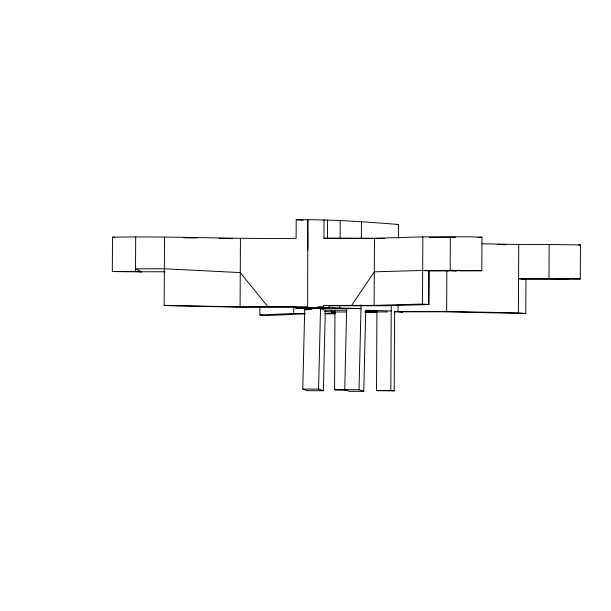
<?xml version="1.0" encoding="UTF-8"?>
<svg xmlns="http://www.w3.org/2000/svg" width="611" height="611" viewBox="0 0 611 611"><rect width="100%" height="100%" fill="white"/><g stroke="black" fill="none" stroke-linecap="round" stroke-linejoin="round"><path stroke-width="0.92" d="M346.521 311.961L331.269 311.969L331.277 310.128M267.939 306.806L240.26 272.59L164.359 268.771L135.52 268.794L141.653 271.887L112.325 271.528L112.5 237.175C173.7 236.113 234.899 239.222 296.106 238.313L296.198 219.708C330.352 219.395 364.446 221.724 398.479 224.474L398.41 238.427M141.653 271.887L135.505 271.399L135.688 237.037M296.243 307.127L237.725 307.173L164.168 305.492L164.527 237.022M307.936 249.991L307.791 219.677L307.631 308.005L307.639 306.775L240.085 306.821L240.444 238.351M305.279 313.833L266.709 315.551L259.866 315.001L259.904 307.394M259.866 315.001L293.7 313.496L293.731 306.844M295.793 306.783L295.785 308.013L311.671 309.273L304.767 309.853M307.524 307.99L307.639 306.775M384.258 238.511L323.937 238.275L324.036 219.662M327.435 238.55L327.534 219.945M329.054 307.967L295.785 308.013L329.054 307.967L329.062 305.431L374.123 305.401L422.484 304.041L428.922 304.538L429.105 270.482M346.338 390.062L334.553 389.795L334.965 311.045L331.269 311.969M391.231 311.007L365.729 310.197L363.766 391.323L359.024 389.719L360.986 308.593L339.762 308.036L339.777 305.195M340.121 238.939L340.22 220.961M361.002 304.79L360.986 308.593L304.721 308.631L302.773 389.108L307.562 390.712L323.364 390.704L325.304 310.228L320.515 308.624L318.568 389.1L323.364 390.704M361.353 238.527L361.445 221.518M374.123 305.401L374.474 238.237L422.835 236.877L466.957 236.755L481.972 237.228L481.796 270.688L462.58 270.887L450.162 270.314L481.796 270.688M398.059 304.82L398.021 311.549L402.588 311.916L394.63 311.282L394.21 390.849L376.513 390.589L376.934 311.014L365.737 311.022M394.21 390.849L390.819 390.574L391.261 305.294M422.484 304.041L422.835 236.877M428.647 304.53L428.823 270.948L422.659 270.459L374.299 271.819L351.592 305.416M568.474 279.12L556.377 279.128L580.274 278.952L580.45 244.919L549.159 244.507L548.976 278.54L561.081 278.532L568.474 279.28L561.081 278.692L518.563 278.723L525.964 279.311L525.781 313.504L518.388 312.916L446.633 311.434L446.847 270.597M456.325 270.81L450.162 270.436L450.338 236.854M518.388 312.916L518.747 244.522L481.926 243.766M363.766 391.323L349.469 391.338L344.726 389.734L346.681 308.608M304.721 308.631L311.625 308.051L306.264 307.623M578.64 245.042L580.45 244.919M112.325 271.528L135.505 271.399M481.972 237.228L478.077 237.381M396.684 224.527L398.479 224.474M428.922 304.538L385.243 305.767L328.978 305.714M548.976 278.54L580.274 278.952M329.062 305.431L323.631 305.439L323.57 307.967M317.949 306.753L323.624 306.745M455.554 237.351L429.273 237.374M323.937 238.275L374.474 238.237M518.747 244.522L549.159 244.507M422.659 270.459L450.162 270.436M428.823 270.948L456.325 270.933M141.653 271.765L164.917 271.75M568.474 279.28L521.221 279.212M325.304 310.228L346.758 310.212M365.401 311.297L377.529 311.289M398.021 311.473L446.633 311.434M402.588 311.831L443.288 311.809L525.781 313.504M364.622 311.946L387.489 311.938M394.469 311.923L402.588 311.916M293.7 313.496L305.004 313.489M324.792 313.474L335.149 313.466M325.64 313.817L334.904 313.81M302.773 389.108L318.568 389.1M344.726 389.734L359.024 389.719M334.553 389.795L345.734 389.787M376.513 390.589L390.819 390.574M376.727 312.198L365.225 312.076M238.374 272.567L240.26 272.59M183.835 237.748L197.162 237.985M219.051 238.366L232.371 238.603M164.168 305.492L240.085 306.821M497.698 244.53L506.229 244.706M114.83 237.389L112.5 237.175M296.198 219.708L303.148 220.266M328.894 307.165L339.762 308.036M324.647 311.442L334.775 312.252"/></g></svg>
